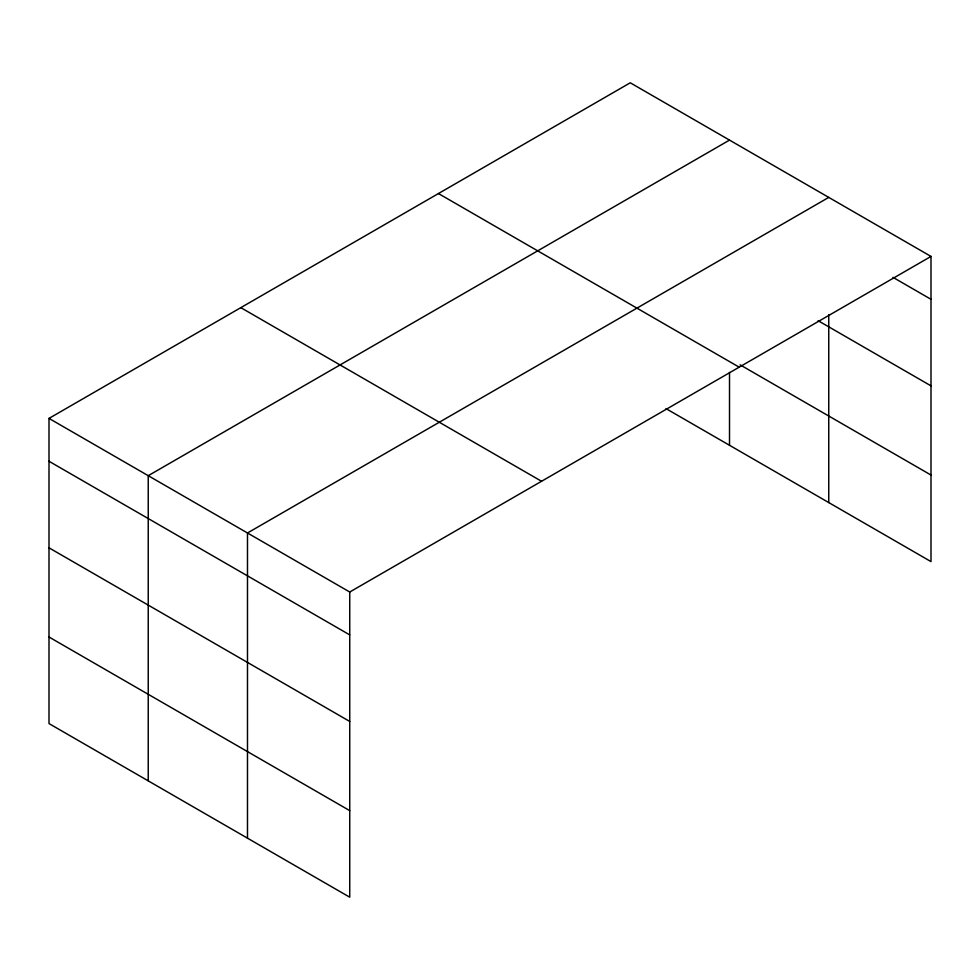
<?xml version="1.0" encoding="UTF-8"?>
<svg xmlns="http://www.w3.org/2000/svg" width="980" height="980" viewBox="0 0 980 980"><rect width="100%" height="100%" fill="white"/><g stroke="black" fill="none" stroke-linecap="round" stroke-linejoin="round"><path stroke-width="1.47" d="M49 418.399L349.738 592.018L349.738 897.202L49 723.571L49 418.399L630.263 82.798L931 256.429L931 561.601L665.996 408.611M729.512 140.103L148.237 475.692L148.237 780.864M828.749 197.397L247.487 532.985L247.487 838.17M349.738 592.018L931 256.429M892.988 277.352L931 299.304M818.165 320.717L931 385.863M740.096 364.829L931 475.043M438.452 193.55L739.177 367.169M240.823 307.647L541.548 481.278M49 461.262L349.738 634.893M49 547.82L349.738 721.452M49 637.012L349.738 810.632M828.749 314.678L828.749 502.569M729.512 372.388L729.512 445.275"/></g></svg>
